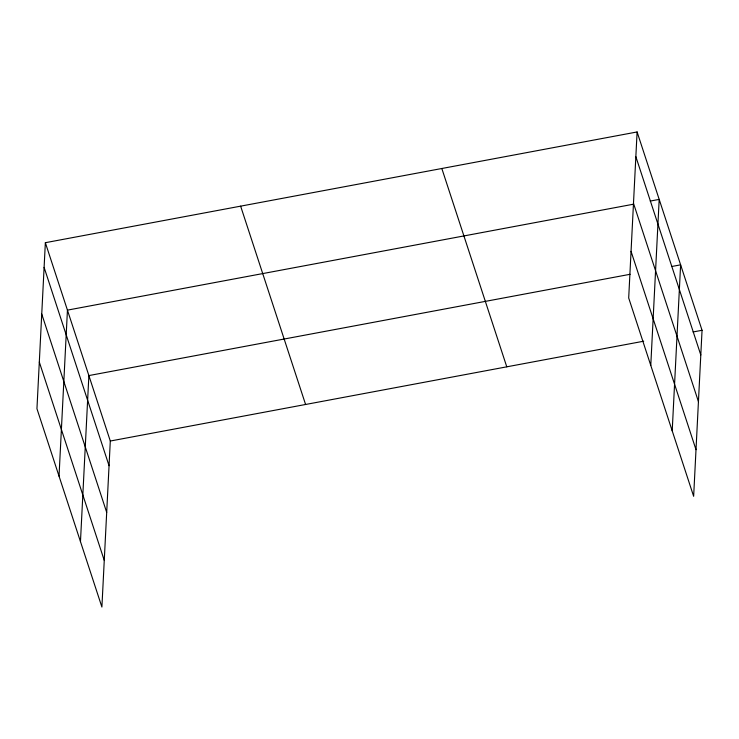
<?xml version="1.0" encoding="UTF-8"?>
<svg xmlns="http://www.w3.org/2000/svg" width="739" height="739" viewBox="0 0 739 739"><rect width="100%" height="100%" fill="white"/><g stroke="black" fill="none" stroke-linecap="round" stroke-linejoin="round"><path stroke-width="1.11" d="M45.356 242.697L36.95 408.713L101.899 607.042L110.305 441.026L45.356 242.697L637.101 131.958L702.05 330.287L693.644 496.303L628.695 297.974L637.101 131.958M59.028 476.147L67.443 310.131L633.369 204.223M80.468 541.595L88.874 375.578L630.118 274.289M650.773 365.408L659.188 199.391L650.209 201.073M672.204 430.855L680.619 264.839L671.64 266.52M110.305 441.026L643.687 341.206M693.071 331.968L702.05 330.287M635.854 156.659L700.803 354.988M633.489 203.29L698.438 401.619M631.051 251.343L695.999 449.672M441.83 168.501L506.778 366.83M240.637 206.153L305.586 404.482M44.109 267.389L109.058 465.718M41.744 314.029L106.693 512.358M39.315 362.073L104.264 560.402"/></g></svg>
